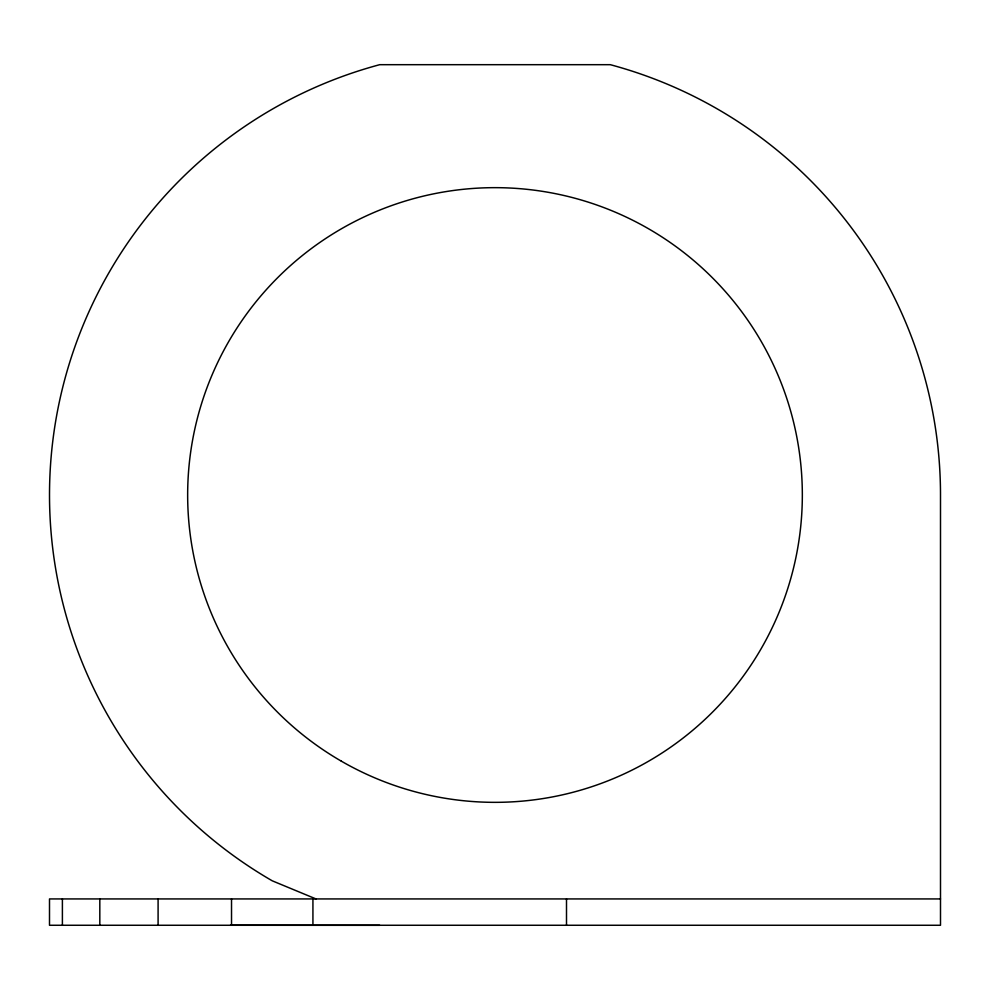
<?xml version="1.0" encoding="UTF-8"?>
<svg xmlns="http://www.w3.org/2000/svg" width="990" height="990" viewBox="0 0 990 990"><rect width="100%" height="100%" fill="white"/><g stroke="black" fill="none" stroke-linecap="round" stroke-linejoin="round"><path stroke-width="1.49" d="M940.5 898.932L49.5 898.932L49.5 925.266L940.5 925.266L940.5 495A445.5 445.5 0 0 0 610.298 64.684L379.702 64.684A445.5 445.5 0 0 0 272.25 880.815L315.983 898.932M230.484 925.266L379.702 925.316M566.503 898.932L566.503 925.266M312.927 898.932L312.927 925.266M231.524 898.932L231.524 925.266M158.091 898.932L158.091 925.266M99.817 898.932L99.817 925.266M62.395 898.932L62.395 925.266M341.327 761.162A307.333 307.333 0 0 0 802.333 495A307.333 307.333 0 0 0 341.327 228.838A307.333 307.333 0 0 0 341.327 761.162"/></g></svg>
